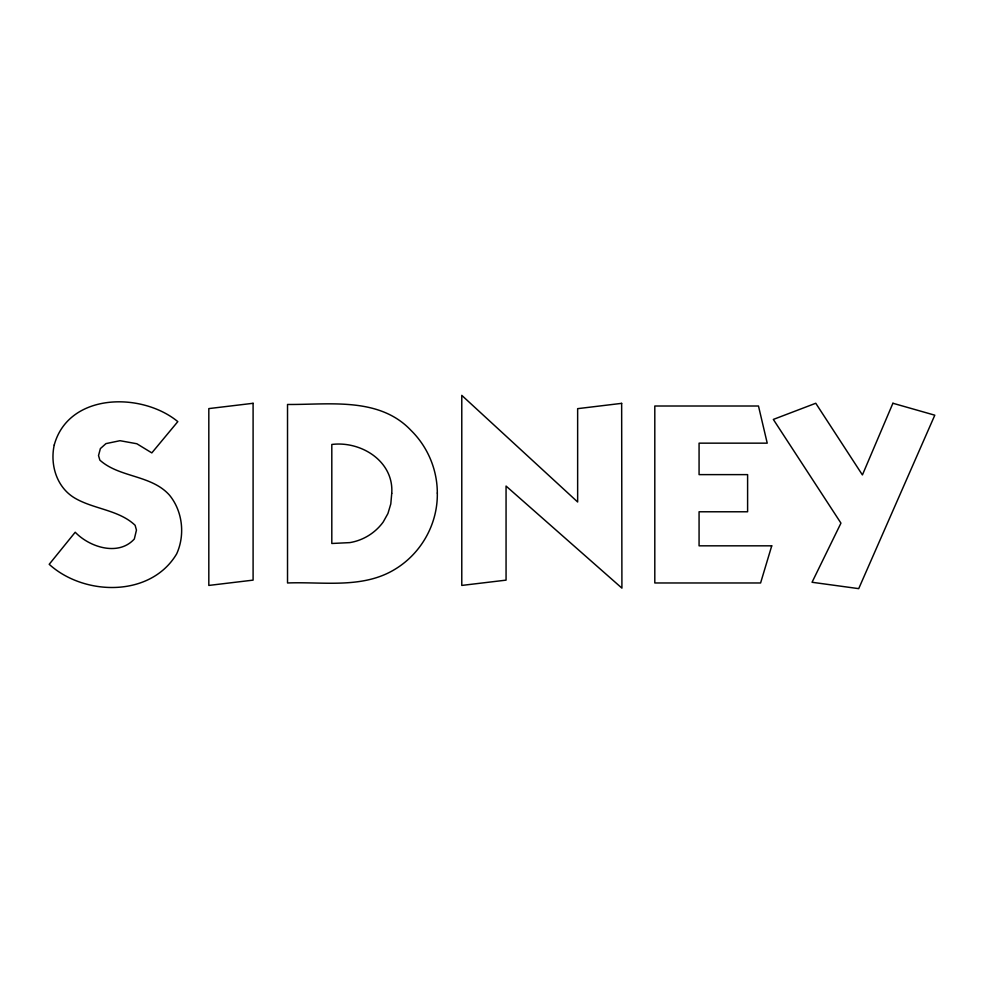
<?xml version="1.0" encoding="UTF-8"?>
<svg xmlns="http://www.w3.org/2000/svg" width="984" height="984" viewBox="0 0 984 984"><rect width="100%" height="100%" fill="white"/><g stroke="black" fill="none" stroke-linecap="round" stroke-linejoin="round"><path stroke-width="1.48" d="M391.743 493.316L390.796 503.943L387.93 513.525L383.17 522.061A51.808 51.808 0 0 1 349.812 542.615L331.805 543.488L331.805 444.461C361.042 440.795 393.981 461.275 391.743 493.316M437.314 493.058C437.868 523.955 421.226 553.5 394.793 569.392C362.518 589.022 323.232 581.581 287.525 582.971L287.525 404.461C329 404.854 379.012 396.589 410.931 430.316C427.696 446.761 437.302 469.565 437.314 493.058M54.231 445.014C49.913 464.829 56.654 487.277 74.686 498.015C93.751 509.257 118.867 509.823 135.115 525.284L136.456 530.105L134.328 538.998C118.437 556.526 89.593 547.252 75.215 532.233L49.2 564.312C84.157 596.12 150.761 597.571 176.69 553.82C185.226 534.976 182.692 511.336 169.531 495.21C151.388 474.743 119.458 477.781 99.864 460.131L98.523 455.555L100.38 448.593L105.952 443.624L119.999 440.697L136.838 443.747L151.819 452.898L177.809 421.619C141.684 391.866 68.597 392.554 54.231 445.014M771.739 545.825L760.595 582.971L654.803 582.971L654.803 406.011L758.479 406.011L767.225 443.157L699.071 443.157L699.071 474.62L747.606 474.62L747.606 511.778L699.071 511.778L699.071 545.825L771.739 545.825M892.906 403.256L862.414 474.94L815.761 403.256L773.338 419.43L840.951 523.131L812.046 582.27L858.712 588.641L934.8 415.187L892.906 403.256M621.654 403.354L577.645 408.655L577.645 501.988L461.779 395.359L461.779 585.431L506.059 580.142L506.059 486.071L621.913 588.125L621.654 403.354M253.097 403.292L208.817 408.594L208.817 585.431L253.097 580.13L253.097 403.292"/></g></svg>
